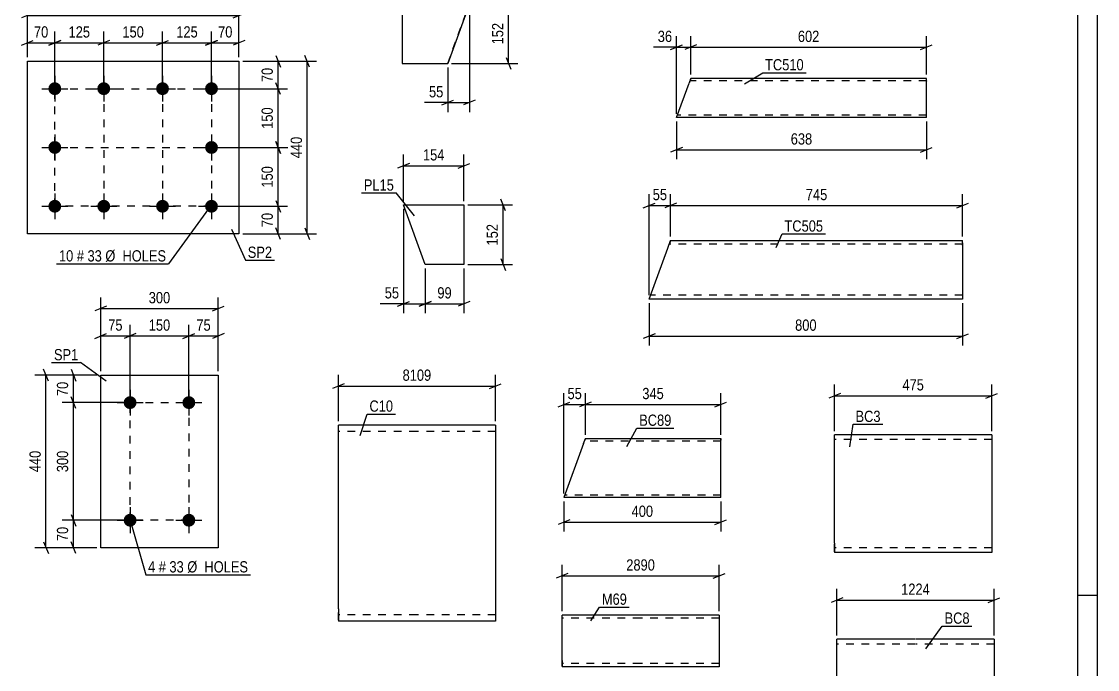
# Model space of a CAD drawing. Header units: millimetres. Extents: x 0 to 841, y 0 to 594.
# Drawn here: x 566.3 to 841, y 279.1 to 444.4 of the extents above; entities that cross this region are included whole.
import ezdxf

# ---------------------------------------------------------------- set-up
doc = ezdxf.new("R2010")
doc.units = ezdxf.units.MM
doc.linetypes.add('DXK_LINE_DOT2', pattern=[3.9198, 1.9599, -1.9599])
doc.styles.add('Arial Narrow', font='ARIALN.TTF', dxfattribs={"height": 0.2})

# ---------------------------------------------------------------- blocks, each defined once
blk = doc.blocks.new('Unknown-682105598-1132')
at = {"color": 5, "linetype": 'Continuous'}
for p, q in [((841, 0), (841, 594)), ((836, 5), (836, 589)), ((841, 298), (836, 298))]:
    blk.add_line(p, q, dxfattribs=at)
blk = doc.blocks.new('Part-682105598-23222 - 23221')
at = {"color": 2, "linetype": 'Continuous'}
for p, q in [((709.84, 336.79), (710.28, 337.99)), ((710.28, 337.99), (744.82, 337.99)), ((744.82, 322.99), (744.82, 337.99)), ((709.84, 336.79), (704.82, 322.99)), ((744.82, 322.99), (704.82, 322.99))]:
    blk.add_line(p, q, dxfattribs=at)
at = {"color": 7, "linetype": 'DXK_LINE_DOT2'}
for p, q in [((710.25, 337.9), (710.15, 337.64)), ((710.28, 337.99), (710.25, 337.9)), ((744.82, 337.99), (744.82, 337.64)), ((744.82, 337.39), (710.06, 337.39)), ((744.82, 323.59), (705.04, 323.59))]:
    blk.add_line(p, q, dxfattribs=at)
blk = doc.blocks.new('Part-682105598-23230 - 23229')
at = {"color": 2, "linetype": 'Continuous'}
for p, q in [((731.3, 386.57), (732.02, 388.57)), ((732.02, 388.57), (806.56, 388.57)), ((806.56, 387.98), (806.56, 388.57)), ((806.56, 387.98), (806.56, 387.33)), ((806.56, 387.33), (806.56, 375.57)), ((726.56, 373.57), (731.3, 386.57)), ((806.56, 373.57), (726.56, 373.57)), ((806.56, 375.57), (806.56, 373.57))]:
    blk.add_line(p, q, dxfattribs=at)
at = {"color": 7, "linetype": 'DXK_LINE_DOT2'}
for p, q in [((806.56, 387.57), (731.66, 387.57)), ((732.02, 388.57), (731.81, 387.98)), ((806.56, 387.33), (806.56, 387.49)), ((806.56, 374.57), (726.93, 374.57))]:
    blk.add_line(p, q, dxfattribs=at)
blk = doc.blocks.new('Part-682105598-23238 - 23237')
at = {"color": 2, "linetype": 'Continuous'}
for p, q in [((733.54, 419.89), (736.74, 428.69)), ((737.18, 429.89), (736.74, 428.69)), ((797.34, 429.89), (737.18, 429.89)), ((797.34, 421.09), (797.34, 429.89)), ((797.34, 419.89), (797.34, 421.09)), ((797.34, 419.89), (733.54, 419.89))]:
    blk.add_line(p, q, dxfattribs=at)
at = {"color": 7, "linetype": 'DXK_LINE_DOT2'}
for p, q in [((736.82, 428.92), (736.9, 429.12)), ((736.9, 429.12), (736.91, 429.15)), ((736.91, 429.15), (736.94, 429.25)), ((736.94, 429.25), (736.96, 429.29)), ((797.34, 429.29), (736.96, 429.29)), ((737.14, 429.8), (737.05, 429.54)), ((737.18, 429.89), (737.14, 429.8)), ((797.34, 429.29), (797.34, 429.25)), ((797.34, 429.25), (797.34, 429.29)), ((797.34, 429.15), (797.34, 429.25)), ((797.34, 429.25), (797.34, 429.15)), ((797.34, 420.49), (733.76, 420.49))]:
    blk.add_line(p, q, dxfattribs=at)
blk = doc.blocks.new('Part-682105598-20164 - 20163')
at = {"color": 2, "linetype": 'Continuous'}
for p, q in [((794.5, 286.8), (774.5, 286.8)), ((774.5, 259.2), (774.5, 286.8)), ((814.6, 286.8), (794.6, 286.8)), ((814.6, 286.8), (814.6, 286.62)), ((814.6, 286.62), (814.6, 256.8)), ((774.5, 256.8), (774.5, 259.2)), ((794.5, 256.8), (774.5, 256.8)), ((814.6, 256.8), (794.6, 256.8))]:
    blk.add_line(p, q, dxfattribs=at)
at = {"color": 7, "linetype": 'DXK_LINE_DOT2'}
for p, q in [((794.5, 285.6), (774.5, 285.6)), ((814.6, 285.6), (794.6, 285.6)), ((774.5, 256.99), (774.5, 259.2)), ((774.5, 258), (774.5, 258.1)), ((794.5, 258), (774.5, 258)), ((814.6, 258), (794.6, 258)), ((814.6, 258), (814.6, 258.1))]:
    blk.add_line(p, q, dxfattribs=at)
blk = doc.blocks.new('Part-682105598-20171 - 20170')
at = {"color": 2, "linetype": 'Continuous'}
for p, q in [((724.32, 292.99), (704.32, 292.99)), ((704.32, 281.39), (704.32, 292.99)), ((744.42, 292.99), (724.42, 292.99)), ((744.42, 292.99), (744.42, 279.79)), ((704.32, 281.39), (704.32, 279.79)), ((724.32, 279.79), (704.32, 279.79)), ((744.42, 279.79), (724.42, 279.79))]:
    blk.add_line(p, q, dxfattribs=at)
at = {"color": 7, "linetype": 'DXK_LINE_DOT2'}
for p, q in [((724.32, 292.19), (704.32, 292.19)), ((744.42, 292.19), (724.42, 292.19)), ((704.32, 279.91), (704.32, 281.39)), ((704.32, 280.59), (704.32, 280.65)), ((724.32, 280.59), (704.32, 280.59)), ((744.42, 280.59), (724.42, 280.59)), ((744.42, 280.59), (744.42, 280.65))]:
    blk.add_line(p, q, dxfattribs=at)
blk = doc.blocks.new('Part-682105598-20226 - 20225')
at = {"color": 2, "linetype": 'Continuous'}
for p, q in [((793.91, 338.94), (773.91, 338.94)), ((773.91, 311.34), (773.91, 338.94)), ((814.01, 338.94), (794.01, 338.94)), ((814.01, 338.94), (814.01, 308.94)), ((773.91, 311.34), (773.91, 308.94)), ((793.91, 308.94), (773.91, 308.94)), ((814.01, 308.94), (794.01, 308.94))]:
    blk.add_line(p, q, dxfattribs=at)
at = {"color": 7, "linetype": 'DXK_LINE_DOT2'}
for p, q in [((793.91, 337.74), (773.91, 337.74)), ((814.01, 337.74), (794.01, 337.74)), ((773.91, 309.13), (773.91, 311.34)), ((773.91, 310.14), (773.91, 310.24)), ((793.91, 310.14), (773.91, 310.14)), ((814.01, 310.14), (794.01, 310.14)), ((814.01, 310.14), (814.01, 310.24))]:
    blk.add_line(p, q, dxfattribs=at)
blk = doc.blocks.new('Part-682105598-20234 - 20233')
at = {"color": 2, "linetype": 'Continuous'}
for p, q in [((586.56, 310.18), (586.56, 354.18)), ((586.56, 354.18), (616.56, 354.18)), ((616.56, 354.18), (616.56, 310.18)), ((616.56, 310.18), (586.56, 310.18))]:
    blk.add_line(p, q, dxfattribs=at)
blk = doc.blocks.new('Bolt-682105598-20235 - 20233')
at = {"linetype": 'Continuous'}
for points in [[(594.06, 348.83, -1), (594.06, 345.53, -1)], [(609.06, 348.83, -1), (609.06, 345.53, -1)], [(594.06, 318.83, -1), (594.06, 315.53, -1)], [(609.06, 318.83, -1), (609.06, 315.53, -1)]]:
    blk.add_hatch(color=1, dxfattribs=at).paths.add_polyline_path(points)
at = {"color": 1, "linetype": 'Continuous'}
for p, q in [((594.06, 350.48), (594.06, 343.88)), ((609.06, 350.48), (609.06, 343.88)), ((590.76, 347.18), (597.36, 347.18)), ((605.76, 347.18), (612.36, 347.18)), ((594.06, 320.48), (594.06, 313.88)), ((609.06, 320.48), (609.06, 313.88)), ((590.76, 317.18), (597.36, 317.18)), ((605.76, 317.18), (612.36, 317.18))]:
    blk.add_line(p, q, dxfattribs=at)
blk = doc.blocks.new('Part-682105598-20242 - 20241')
at = {"color": 2, "linetype": 'Continuous'}
for p, q in [((567.84, 390.27), (567.84, 434.27)), ((567.84, 434.27), (621.84, 434.27)), ((621.84, 434.27), (621.84, 390.27)), ((621.84, 390.27), (567.84, 390.27))]:
    blk.add_line(p, q, dxfattribs=at)
blk = doc.blocks.new('Bolt-682105598-20243 - 20241')
at = {"linetype": 'Continuous'}
for points in [[(574.84, 428.92, -1), (574.84, 425.62, -1)], [(587.34, 428.92, -1), (587.34, 425.62, -1)], [(602.34, 428.92, -1), (602.34, 425.62, -1)], [(614.84, 428.92, -1), (614.84, 425.62, -1)], [(574.84, 413.92, -1), (574.84, 410.62, -1)], [(614.84, 413.92, -1), (614.84, 410.62, -1)], [(574.84, 398.92, -1), (574.84, 395.62, -1)], [(587.34, 398.92, -1), (587.34, 395.62, -1)], [(602.34, 398.92, -1), (602.34, 395.62, -1)], [(614.84, 398.92, -1), (614.84, 395.62, -1)]]:
    blk.add_hatch(color=1, dxfattribs=at).paths.add_polyline_path(points)
at = {"color": 1, "linetype": 'Continuous'}
for p, q in [((574.84, 430.57), (574.84, 423.97)), ((587.34, 430.57), (587.34, 423.97)), ((602.34, 430.57), (602.34, 423.97)), ((614.84, 430.57), (614.84, 423.97)), ((571.54, 427.27), (578.14, 427.27)), ((584.04, 427.27), (590.64, 427.27)), ((599.04, 427.27), (605.64, 427.27)), ((611.54, 427.27), (618.14, 427.27)), ((574.84, 415.57), (574.84, 408.97)), ((614.84, 415.57), (614.84, 408.97)), ((571.54, 412.27), (578.14, 412.27)), ((611.54, 412.27), (618.14, 412.27)), ((574.84, 400.57), (574.84, 393.97)), ((587.34, 400.57), (587.34, 393.97)), ((602.34, 400.57), (602.34, 393.97)), ((614.84, 400.57), (614.84, 393.97)), ((571.54, 397.27), (578.14, 397.27)), ((584.04, 397.27), (590.64, 397.27)), ((599.04, 397.27), (605.64, 397.27)), ((611.54, 397.27), (618.14, 397.27))]:
    blk.add_line(p, q, dxfattribs=at)
blk = doc.blocks.new('Part-682105598-20340 - 20339')
at = {"color": 2, "linetype": 'Continuous'}
for p, q in [((669.37, 382.41), (663.84, 397.61)), ((663.84, 397.61), (679.28, 397.61)), ((679.28, 397.61), (679.28, 382.41)), ((679.28, 382.41), (669.37, 382.41))]:
    blk.add_line(p, q, dxfattribs=at)
blk = doc.blocks.new('Part-682105598-20347 - 20346')
at = {"color": 2, "linetype": 'Continuous'}
for p, q in [((663.5, 448.91), (663.5, 433.71)), ((663.5, 448.91), (680.67, 448.91)), ((680.67, 448.91), (675.14, 433.71)), ((663.5, 433.71), (675.14, 433.71))]:
    blk.add_line(p, q, dxfattribs=at)
at = {"color": 7, "linetype": 'DXK_LINE_DOT2'}
blk.add_line((675.14, 433.71), (680.67, 448.91), dxfattribs=at)
blk = doc.blocks.new('Part-682105598-20375 - 20374')
at = {"color": 2, "linetype": 'Continuous'}
for p, q in [((667.22, 341.41), (647.22, 341.41)), ((647.22, 294.61), (647.22, 341.41)), ((687.32, 341.41), (667.32, 341.41)), ((687.32, 341.41), (687.32, 291.41)), ((647.22, 294.61), (647.22, 291.41)), ((667.22, 291.41), (647.22, 291.41)), ((687.32, 291.41), (667.32, 291.41))]:
    blk.add_line(p, q, dxfattribs=at)
at = {"color": 7, "linetype": 'DXK_LINE_DOT2'}
for p, q in [((667.22, 339.81), (647.22, 339.81)), ((687.32, 339.81), (667.32, 339.81)), ((647.22, 291.66), (647.22, 294.61)), ((667.22, 293.01), (647.22, 293.01)), ((687.32, 293.01), (667.32, 293.01))]:
    blk.add_line(p, q, dxfattribs=at)
blk = doc.blocks.new('Rectangle-682105598-23098 - 20233')
at = {"color": 1, "linetype": 'DXK_LINE_DOT2'}
blk.add_lwpolyline([(594.06, 347.18), (609.06, 347.18), (609.06, 317.18), (594.06, 317.18), (594.06, 347.18)], close=True, dxfattribs=at)
blk = doc.blocks.new('Rectangle-682105598-23108 - 20241')
at = {"color": 1, "linetype": 'DXK_LINE_DOT2'}
blk.add_lwpolyline([(574.84, 427.27), (614.84, 427.27), (614.84, 397.27), (574.84, 397.27), (574.84, 427.27)], close=True, dxfattribs=at)
blk = doc.blocks.new('Line-682105598-23166 - 20241')
at = {"color": 1, "linetype": 'DXK_LINE_DOT2'}
blk.add_line((587.34, 427.27), (587.34, 397.27), dxfattribs=at)
blk = doc.blocks.new('Line-682105598-23173 - 20241')
at = {"color": 1, "linetype": 'DXK_LINE_DOT2'}
blk.add_line((602.34, 427.27), (602.34, 397.27), dxfattribs=at)
blk = doc.blocks.new('Line-682105598-23180 - 20241')
at = {"color": 1, "linetype": 'DXK_LINE_DOT2'}
blk.add_line((574.84, 412.27), (614.84, 412.27), dxfattribs=at)
blk = doc.blocks.new('StraightDimension-682105598-23672 - 23221')
at = {"color": 7, "linetype": 'Continuous'}
for p, q in [((710.28, 338.99), (710.28, 349.57)), ((744.82, 338.99), (744.82, 349.57)), ((711.78, 347.32), (708.78, 346.12)), ((710.28, 346.72), (744.82, 346.72)), ((743.32, 346.12), (746.32, 347.32))]:
    blk.add_line(p, q, dxfattribs=at)
at = {"color": 0}
blk.add_wipeout([(730.89, 347.47), (730.89, 351.67), (724.21, 351.67), (724.21, 347.47)], dxfattribs=at)
at = {"color": 3, "style": 'Arial Narrow'}
blk.add_text('345', height=2.863, dxfattribs=at).set_placement((724.81, 348.07))
blk = doc.blocks.new('StraightDimension-682105598-23697 - 23221')
at = {"color": 7, "linetype": 'Continuous'}
for p, q in [((704.82, 321.99), (704.82, 314.29)), ((744.82, 321.99), (744.82, 314.29)), ((706.32, 317.29), (703.32, 316.09)), ((704.82, 316.69), (744.82, 316.69)), ((743.32, 316.09), (746.32, 317.29))]:
    blk.add_line(p, q, dxfattribs=at)
at = {"color": 0}
blk.add_wipeout([(728.16, 317.44), (728.16, 321.64), (721.48, 321.64), (721.48, 317.44)], dxfattribs=at)
at = {"color": 3, "style": 'Arial Narrow'}
blk.add_text('400', height=2.863, dxfattribs=at).set_placement((722.08, 318.04))
blk = doc.blocks.new('StraightDimension-682105598-23673 - 23221')
at = {"color": 7, "linetype": 'Continuous'}
for p, q in [((704.82, 323.99), (704.82, 349.57)), ((710.28, 338.99), (710.28, 349.57)), ((703.32, 346.12), (706.32, 347.32)), ((704.82, 346.72), (710.28, 346.72)), ((711.78, 347.32), (708.78, 346.12))]:
    blk.add_line(p, q, dxfattribs=at)
at = {"color": 0}
blk.add_wipeout([(709.98, 347.47), (709.98, 351.67), (705.12, 351.67), (705.12, 347.47)], dxfattribs=at)
at = {"color": 3, "style": 'Arial Narrow'}
blk.add_text('55', height=2.863, dxfattribs=at).set_placement((705.72, 348.07))
blk = doc.blocks.new('StraightDimension-682105598-37100 - 23229')
at = {"color": 7, "linetype": 'Continuous'}
for p, q in [((726.56, 374.57), (726.56, 400.33)), ((732.02, 389.57), (732.02, 400.33)), ((725.06, 396.88), (728.06, 398.08)), ((726.56, 397.48), (732.02, 397.48)), ((733.52, 398.08), (730.52, 396.88))]:
    blk.add_line(p, q, dxfattribs=at)
at = {"color": 0}
blk.add_wipeout([(731.72, 398.23), (731.72, 402.43), (726.87, 402.43), (726.87, 398.23)], dxfattribs=at)
at = {"color": 3, "style": 'Arial Narrow'}
blk.add_text('55', height=2.863, dxfattribs=at).set_placement((727.47, 398.83))
blk = doc.blocks.new('StraightDimension-682105598-37099 - 23229')
at = {"color": 7, "linetype": 'Continuous'}
for p, q in [((732.02, 389.57), (732.02, 400.33)), ((806.56, 389.57), (806.56, 400.33)), ((733.52, 398.08), (730.52, 396.88)), ((732.02, 397.48), (806.56, 397.48)), ((805.06, 396.88), (808.06, 398.08))]:
    blk.add_line(p, q, dxfattribs=at)
at = {"color": 0}
blk.add_wipeout([(772.64, 398.23), (772.64, 402.43), (765.95, 402.43), (765.95, 398.23)], dxfattribs=at)
at = {"color": 3, "style": 'Arial Narrow'}
blk.add_text('745', height=2.863, dxfattribs=at).set_placement((766.55, 398.83))
blk = doc.blocks.new('StraightDimension-682105598-37160 - 23229')
at = {"color": 7, "linetype": 'Continuous'}
for p, q in [((726.56, 372.57), (726.56, 361.77)), ((806.56, 372.57), (806.56, 361.77)), ((728.06, 364.77), (725.06, 363.57)), ((726.56, 364.17), (806.56, 364.17)), ((805.06, 363.57), (808.06, 364.77))]:
    blk.add_line(p, q, dxfattribs=at)
at = {"color": 0}
blk.add_wipeout([(769.91, 364.92), (769.91, 369.12), (763.22, 369.12), (763.22, 364.92)], dxfattribs=at)
at = {"color": 3, "style": 'Arial Narrow'}
blk.add_text('800', height=2.863, dxfattribs=at).set_placement((763.82, 365.52))
blk = doc.blocks.new('StraightDimension-682105598-29460 - 23237')
at = {"color": 7, "linetype": 'Continuous'}
for p, q in [((733.54, 418.89), (733.54, 409.27)), ((797.34, 418.89), (797.34, 409.27)), ((735.04, 412.27), (732.04, 411.07)), ((795.84, 411.07), (798.84, 412.27)), ((733.54, 411.67), (797.34, 411.67))]:
    blk.add_line(p, q, dxfattribs=at)
at = {"color": 0}
blk.add_wipeout([(768.78, 412.42), (768.78, 416.62), (762.1, 416.62), (762.1, 412.42)], dxfattribs=at)
at = {"color": 3, "style": 'Arial Narrow'}
blk.add_text('638', height=2.863, dxfattribs=at).set_placement((762.7, 413.02))
blk = doc.blocks.new('StraightDimension-682105598-29395 - 23237')
at = {"color": 7, "linetype": 'Continuous'}
for p, q in [((733.54, 420.89), (733.54, 440.69)), ((737.18, 430.89), (737.18, 440.69)), ((732.04, 437.24), (735.04, 438.44)), ((733.54, 437.84), (737.18, 437.84)), ((738.68, 438.44), (735.68, 437.24))]:
    blk.add_line(p, q, dxfattribs=at)
at = {"color": 0}
blk.add_wipeout([(733.01, 438.59), (733.01, 442.79), (728.16, 442.79), (728.16, 438.59)], dxfattribs=at)
at = {"color": 7, "linetype": 'Continuous'}
blk.add_line((733.54, 437.84), (727.63, 437.84), dxfattribs=at)
blk.add_line((733.54, 437.84), (727.63, 437.84), dxfattribs=at)
at = {"color": 3, "style": 'Arial Narrow'}
blk.add_text('36', height=2.863, dxfattribs=at).set_placement((728.76, 439.19))
blk = doc.blocks.new('StraightDimension-682105598-29394 - 23237')
at = {"color": 7, "linetype": 'Continuous'}
for p, q in [((737.18, 430.89), (737.18, 440.69)), ((797.34, 430.89), (797.34, 440.69)), ((738.68, 438.44), (735.68, 437.24)), ((737.18, 437.84), (797.34, 437.84)), ((795.84, 437.24), (798.84, 438.44))]:
    blk.add_line(p, q, dxfattribs=at)
at = {"color": 0}
blk.add_wipeout([(770.6, 438.59), (770.6, 442.79), (763.92, 442.79), (763.92, 438.59)], dxfattribs=at)
at = {"color": 3, "style": 'Arial Narrow'}
blk.add_text('602', height=2.863, dxfattribs=at).set_placement((764.52, 439.19))
blk = doc.blocks.new('StraightDimension-682105598-20616 - 20163')
at = {"color": 7, "linetype": 'Continuous'}
for p, q in [((774.5, 287.8), (774.5, 299.65)), ((814.6, 287.8), (814.6, 299.65)), ((776, 297.4), (773, 296.2)), ((774.5, 296.8), (814.6, 296.8)), ((813.1, 296.2), (816.1, 297.4))]:
    blk.add_line(p, q, dxfattribs=at)
at = {"color": 0}
blk.add_wipeout([(798.81, 297.55), (798.81, 301.75), (790.29, 301.75), (790.29, 297.55)], dxfattribs=at)
at = {"color": 3, "style": 'Arial Narrow'}
blk.add_text('1224', height=2.863, dxfattribs=at).set_placement((790.89, 298.15))
blk = doc.blocks.new('StraightDimension-682105598-20620 - 20170')
at = {"color": 7, "linetype": 'Continuous'}
for p, q in [((704.32, 293.99), (704.32, 305.84)), ((744.42, 293.99), (744.42, 305.84)), ((705.82, 303.59), (702.82, 302.39)), ((704.32, 302.99), (744.42, 302.99)), ((742.92, 302.39), (745.92, 303.59))]:
    blk.add_line(p, q, dxfattribs=at)
at = {"color": 0}
blk.add_wipeout([(728.63, 303.74), (728.63, 307.94), (720.12, 307.94), (720.12, 303.74)], dxfattribs=at)
at = {"color": 3, "style": 'Arial Narrow'}
blk.add_text('2890', height=2.863, dxfattribs=at).set_placement((720.72, 304.34))
blk = doc.blocks.new('StraightDimension-682105598-20762 - 20225')
at = {"color": 7, "linetype": 'Continuous'}
for p, q in [((773.91, 339.94), (773.91, 351.79)), ((814.01, 339.94), (814.01, 351.79)), ((775.41, 349.54), (772.41, 348.34)), ((773.91, 348.94), (814.01, 348.94)), ((812.51, 348.34), (815.51, 349.54))]:
    blk.add_line(p, q, dxfattribs=at)
at = {"color": 0}
blk.add_wipeout([(797.3, 349.69), (797.3, 353.89), (790.61, 353.89), (790.61, 349.69)], dxfattribs=at)
at = {"color": 3, "style": 'Arial Narrow'}
blk.add_text('475', height=2.863, dxfattribs=at).set_placement((791.21, 350.29))
blk = doc.blocks.new('StraightDimension-682105598-20766 - 20233')
at = {"color": 7, "linetype": 'Continuous'}
for p, q in [((578.99, 355.68), (580.19, 352.68)), ((585.56, 354.18), (576.74, 354.18)), ((579.59, 347.18), (579.59, 354.18)), ((593.06, 347.18), (576.74, 347.18)), ((580.19, 345.68), (578.99, 348.68))]:
    blk.add_line(p, q, dxfattribs=at)
at = {"color": 0}
blk.add_wipeout([(578.84, 353.11), (574.64, 353.11), (574.64, 348.25), (578.84, 348.25)], dxfattribs=at)
at = {"color": 3, "style": 'Arial Narrow'}
blk.add_text('70', height=2.863, rotation=90.0002, dxfattribs=at).set_placement((578.24, 348.85))
blk = doc.blocks.new('StraightDimension-682105598-20767 - 20233')
at = {"color": 7, "linetype": 'Continuous'}
for p, q in [((593.06, 347.18), (576.74, 347.18)), ((580.19, 345.68), (578.99, 348.68)), ((579.59, 317.18), (579.59, 347.18)), ((578.99, 318.68), (580.19, 315.68)), ((593.06, 317.18), (576.74, 317.18))]:
    blk.add_line(p, q, dxfattribs=at)
at = {"color": 0}
blk.add_wipeout([(578.84, 335.52), (574.64, 335.52), (574.64, 328.83), (578.84, 328.83)], dxfattribs=at)
at = {"color": 3, "style": 'Arial Narrow'}
blk.add_text('300', height=2.863, rotation=90.0002, dxfattribs=at).set_placement((578.24, 329.43))
blk = doc.blocks.new('StraightDimension-682105598-20768 - 20233')
at = {"color": 7, "linetype": 'Continuous'}
for p, q in [((578.99, 318.68), (580.19, 315.68)), ((593.06, 317.18), (576.74, 317.18)), ((579.59, 310.18), (579.59, 317.18)), ((580.19, 308.68), (578.99, 311.68)), ((585.56, 310.18), (576.74, 310.18))]:
    blk.add_line(p, q, dxfattribs=at)
at = {"color": 0}
blk.add_wipeout([(578.84, 316.11), (574.64, 316.11), (574.64, 311.25), (578.84, 311.25)], dxfattribs=at)
at = {"color": 3, "style": 'Arial Narrow'}
blk.add_text('70', height=2.863, rotation=90.0002, dxfattribs=at).set_placement((578.24, 311.85))
blk = doc.blocks.new('StraightDimension-682105598-20778 - 20233')
at = {"color": 7, "linetype": 'Continuous'}
for p, q in [((573.19, 352.68), (571.99, 355.68)), ((585.56, 354.18), (569.74, 354.18)), ((572.59, 310.18), (572.59, 354.18)), ((571.99, 311.68), (573.19, 308.68)), ((585.56, 310.18), (569.74, 310.18))]:
    blk.add_line(p, q, dxfattribs=at)
at = {"color": 0}
blk.add_wipeout([(571.84, 335.52), (567.64, 335.52), (567.64, 328.83), (571.84, 328.83)], dxfattribs=at)
at = {"color": 3, "style": 'Arial Narrow'}
blk.add_text('440', height=2.863, rotation=90.0002, dxfattribs=at).set_placement((571.24, 329.43))
blk = doc.blocks.new('StraightDimension-682105598-20782 - 20233')
at = {"color": 7, "linetype": 'Continuous'}
for p, q in [((609.06, 348.18), (609.06, 367.03)), ((616.56, 355.18), (616.56, 367.03)), ((607.56, 363.58), (610.56, 364.78)), ((609.06, 364.18), (616.56, 364.18)), ((618.06, 364.78), (615.06, 363.58))]:
    blk.add_line(p, q, dxfattribs=at)
at = {"color": 0}
blk.add_wipeout([(615.24, 364.93), (615.24, 369.13), (610.38, 369.13), (610.38, 364.93)], dxfattribs=at)
at = {"color": 3, "style": 'Arial Narrow'}
blk.add_text('75', height=2.863, dxfattribs=at).set_placement((610.98, 365.53))
blk = doc.blocks.new('StraightDimension-682105598-20783 - 20233')
at = {"color": 7, "linetype": 'Continuous'}
for p, q in [((594.06, 348.18), (594.06, 367.03)), ((609.06, 348.18), (609.06, 367.03)), ((595.56, 364.78), (592.56, 363.58)), ((594.06, 364.18), (609.06, 364.18)), ((607.56, 363.58), (610.56, 364.78))]:
    blk.add_line(p, q, dxfattribs=at)
at = {"color": 0}
blk.add_wipeout([(604.9, 364.93), (604.9, 369.13), (598.22, 369.13), (598.22, 364.93)], dxfattribs=at)
at = {"color": 3, "style": 'Arial Narrow'}
blk.add_text('150', height=2.863, dxfattribs=at).set_placement((598.82, 365.53))
blk = doc.blocks.new('StraightDimension-682105598-20784 - 20233')
at = {"color": 7, "linetype": 'Continuous'}
for p, q in [((586.56, 355.18), (586.56, 367.03)), ((594.06, 348.18), (594.06, 367.03)), ((585.06, 363.58), (588.06, 364.78)), ((586.56, 364.18), (594.06, 364.18)), ((595.56, 364.78), (592.56, 363.58))]:
    blk.add_line(p, q, dxfattribs=at)
at = {"color": 0}
blk.add_wipeout([(592.74, 364.93), (592.74, 369.13), (587.88, 369.13), (587.88, 364.93)], dxfattribs=at)
at = {"color": 3, "style": 'Arial Narrow'}
blk.add_text('75', height=2.863, dxfattribs=at).set_placement((588.48, 365.53))
blk = doc.blocks.new('StraightDimension-682105598-20794 - 20233')
at = {"color": 7, "linetype": 'Continuous'}
for p, q in [((586.56, 355.18), (586.56, 374.03)), ((616.56, 355.18), (616.56, 374.03)), ((588.06, 371.78), (585.06, 370.58)), ((586.56, 371.18), (616.56, 371.18)), ((615.06, 370.58), (618.06, 371.78))]:
    blk.add_line(p, q, dxfattribs=at)
at = {"color": 0}
blk.add_wipeout([(604.9, 371.93), (604.9, 376.13), (598.22, 376.13), (598.22, 371.93)], dxfattribs=at)
at = {"color": 3, "style": 'Arial Narrow'}
blk.add_text('300', height=2.863, dxfattribs=at).set_placement((598.82, 372.53))
blk = doc.blocks.new('StraightDimension-682105598-39692 - 20241')
at = {"color": 7, "linetype": 'Continuous'}
for p, q in [((600.84, 438.37), (603.84, 439.57)), ((602.34, 428.27), (602.34, 441.82)), ((616.34, 439.57), (613.34, 438.37)), ((614.84, 428.27), (614.84, 441.82)), ((602.34, 438.97), (614.84, 438.97))]:
    blk.add_line(p, q, dxfattribs=at)
at = {"color": 0}
blk.add_wipeout([(611.94, 439.72), (611.94, 443.92), (605.25, 443.92), (605.25, 439.72)], dxfattribs=at)
at = {"color": 3, "style": 'Arial Narrow'}
blk.add_text('125', height=2.863, dxfattribs=at).set_placement((605.85, 440.32))
blk = doc.blocks.new('StraightDimension-682105598-20798 - 20241')
at = {"color": 7, "linetype": 'Continuous'}
for p, q in [((622.84, 434.27), (634.24, 434.27)), ((631.24, 435.77), (632.44, 432.77)), ((631.84, 427.27), (631.84, 434.27)), ((632.44, 425.77), (631.24, 428.77)), ((615.84, 427.27), (634.24, 427.27))]:
    blk.add_line(p, q, dxfattribs=at)
at = {"color": 0}
blk.add_wipeout([(631.09, 433.2), (626.89, 433.2), (626.89, 428.34), (631.09, 428.34)], dxfattribs=at)
at = {"color": 3, "style": 'Arial Narrow'}
blk.add_text('70', height=2.863, rotation=90.0002, dxfattribs=at).set_placement((630.49, 428.94))
blk = doc.blocks.new('StraightDimension-682105598-20801 - 20241')
at = {"color": 7, "linetype": 'Continuous'}
for p, q in [((631.24, 398.77), (632.44, 395.77)), ((615.84, 397.27), (634.24, 397.27)), ((631.84, 390.27), (631.84, 397.27)), ((622.84, 390.27), (634.24, 390.27)), ((632.44, 388.77), (631.24, 391.77))]:
    blk.add_line(p, q, dxfattribs=at)
at = {"color": 0}
blk.add_wipeout([(631.09, 396.2), (626.89, 396.2), (626.89, 391.34), (631.09, 391.34)], dxfattribs=at)
at = {"color": 3, "style": 'Arial Narrow'}
blk.add_text('70', height=2.863, rotation=90.0002, dxfattribs=at).set_placement((630.49, 391.94))
blk = doc.blocks.new('StraightDimension-682105598-20814 - 20241')
at = {"color": 7, "linetype": 'Continuous'}
for p, q in [((622.84, 434.27), (641.66, 434.27)), ((639.86, 432.77), (638.66, 435.77)), ((639.26, 390.27), (639.26, 434.27)), ((622.84, 390.27), (641.66, 390.27)), ((638.66, 391.77), (639.86, 388.77))]:
    blk.add_line(p, q, dxfattribs=at)
at = {"color": 0}
blk.add_wipeout([(638.51, 415.61), (634.31, 415.61), (634.31, 408.93), (638.51, 408.93)], dxfattribs=at)
at = {"color": 3, "style": 'Arial Narrow'}
blk.add_text('440', height=2.863, rotation=90.0002, dxfattribs=at).set_placement((637.91, 409.53))
blk = doc.blocks.new('StraightDimension-682105598-20818 - 20241')
at = {"color": 7, "linetype": 'Continuous'}
for p, q in [((613.34, 438.37), (616.34, 439.57)), ((614.84, 428.27), (614.84, 441.82)), ((623.34, 439.57), (620.34, 438.37)), ((621.84, 435.27), (621.84, 441.82)), ((614.84, 438.97), (621.84, 438.97))]:
    blk.add_line(p, q, dxfattribs=at)
at = {"color": 0}
blk.add_wipeout([(620.77, 439.72), (620.77, 443.92), (615.92, 443.92), (615.92, 439.72)], dxfattribs=at)
at = {"color": 3, "style": 'Arial Narrow'}
blk.add_text('70', height=2.863, dxfattribs=at).set_placement((616.52, 440.32))
blk = doc.blocks.new('StraightDimension-682105598-20822 - 20241')
at = {"color": 7, "linetype": 'Continuous'}
for p, q in [((566.34, 438.37), (569.34, 439.57)), ((567.84, 435.27), (567.84, 441.82)), ((576.34, 439.57), (573.34, 438.37)), ((574.84, 428.27), (574.84, 441.82)), ((567.84, 438.97), (574.84, 438.97))]:
    blk.add_line(p, q, dxfattribs=at)
at = {"color": 0}
blk.add_wipeout([(573.77, 439.72), (573.77, 443.92), (568.92, 443.92), (568.92, 439.72)], dxfattribs=at)
at = {"color": 3, "style": 'Arial Narrow'}
blk.add_text('70', height=2.863, dxfattribs=at).set_placement((569.52, 440.32))
blk = doc.blocks.new('StraightDimension-682105598-39684 - 20241')
at = {"color": 7, "linetype": 'Continuous'}
for p, q in [((615.84, 412.27), (634.24, 412.27)), ((632.44, 410.77), (631.24, 413.77)), ((631.84, 397.27), (631.84, 412.27)), ((631.24, 398.77), (632.44, 395.77)), ((615.84, 397.27), (634.24, 397.27))]:
    blk.add_line(p, q, dxfattribs=at)
at = {"color": 0}
blk.add_wipeout([(631.09, 408.11), (626.89, 408.11), (626.89, 401.43), (631.09, 401.43)], dxfattribs=at)
at = {"color": 3, "style": 'Arial Narrow'}
blk.add_text('150', height=2.863, rotation=90.0002, dxfattribs=at).set_placement((630.49, 402.03))
blk = doc.blocks.new('StraightDimension-682105598-20838 - 20241')
at = {"color": 7, "linetype": 'Continuous'}
for p, q in [((567.84, 435.27), (567.84, 448.82)), ((621.84, 435.27), (621.84, 448.82)), ((569.34, 446.57), (566.34, 445.37)), ((567.84, 445.97), (621.84, 445.97)), ((620.34, 445.37), (623.34, 446.57))]:
    blk.add_line(p, q, dxfattribs=at)
at = {"color": 0}
blk.add_wipeout([(598.19, 446.72), (598.19, 450.92), (591.5, 450.92), (591.5, 446.72)], dxfattribs=at)
at = {"color": 3, "style": 'Arial Narrow'}
blk.add_text('540', height=2.863, dxfattribs=at).set_placement((592.1, 447.32))
blk = doc.blocks.new('StraightDimension-682105598-39686 - 20241')
at = {"color": 7, "linetype": 'Continuous'}
for p, q in [((632.44, 425.77), (631.24, 428.77)), ((615.84, 427.27), (634.24, 427.27)), ((631.84, 412.27), (631.84, 427.27)), ((615.84, 412.27), (634.24, 412.27)), ((631.24, 413.77), (632.44, 410.77))]:
    blk.add_line(p, q, dxfattribs=at)
at = {"color": 0}
blk.add_wipeout([(631.09, 423.11), (626.89, 423.11), (626.89, 416.43), (631.09, 416.43)], dxfattribs=at)
at = {"color": 3, "style": 'Arial Narrow'}
blk.add_text('150', height=2.863, rotation=90.0002, dxfattribs=at).set_placement((630.49, 417.03))
blk = doc.blocks.new('StraightDimension-682105598-39688 - 20241')
at = {"color": 7, "linetype": 'Continuous'}
for p, q in [((573.34, 438.37), (576.34, 439.57)), ((574.84, 428.27), (574.84, 441.82)), ((588.84, 439.57), (585.84, 438.37)), ((587.34, 428.27), (587.34, 441.82)), ((574.84, 438.97), (587.34, 438.97))]:
    blk.add_line(p, q, dxfattribs=at)
at = {"color": 0}
blk.add_wipeout([(584.44, 439.72), (584.44, 443.92), (577.75, 443.92), (577.75, 439.72)], dxfattribs=at)
at = {"color": 3, "style": 'Arial Narrow'}
blk.add_text('125', height=2.863, dxfattribs=at).set_placement((578.35, 440.32))
blk = doc.blocks.new('StraightDimension-682105598-39690 - 20241')
at = {"color": 7, "linetype": 'Continuous'}
for p, q in [((588.84, 439.57), (585.84, 438.37)), ((587.34, 428.27), (587.34, 441.82)), ((600.84, 438.37), (603.84, 439.57)), ((602.34, 428.27), (602.34, 441.82)), ((587.34, 438.97), (602.34, 438.97))]:
    blk.add_line(p, q, dxfattribs=at)
at = {"color": 0}
blk.add_wipeout([(598.19, 439.72), (598.19, 443.92), (591.5, 443.92), (591.5, 439.72)], dxfattribs=at)
at = {"color": 3, "style": 'Arial Narrow'}
blk.add_text('150', height=2.863, dxfattribs=at).set_placement((592.1, 440.32))
blk = doc.blocks.new('StraightDimension-682105598-20997 - 20339')
at = {"color": 7, "linetype": 'Continuous'}
for p, q in [((663.84, 396.61), (663.84, 370.01)), ((669.37, 381.41), (669.37, 370.01)), ((662.34, 371.81), (665.34, 373.01)), ((663.84, 372.41), (669.37, 372.41)), ((670.87, 373.01), (667.87, 371.81))]:
    blk.add_line(p, q, dxfattribs=at)
at = {"color": 0}
blk.add_wipeout([(663.32, 373.16), (663.32, 377.36), (658.46, 377.36), (658.46, 373.16)], dxfattribs=at)
at = {"color": 7, "linetype": 'Continuous'}
blk.add_line((663.84, 372.41), (657.93, 372.41), dxfattribs=at)
blk.add_line((663.84, 372.41), (657.93, 372.41), dxfattribs=at)
at = {"color": 3, "style": 'Arial Narrow'}
blk.add_text('55', height=2.863, dxfattribs=at).set_placement((659.06, 373.76))
blk = doc.blocks.new('StraightDimension-682105598-20992 - 20339')
at = {"color": 7, "linetype": 'Continuous'}
for p, q in [((689.88, 396.11), (688.68, 399.11)), ((680.28, 397.61), (691.68, 397.61)), ((689.28, 382.41), (689.28, 397.61)), ((680.28, 382.41), (691.68, 382.41)), ((688.68, 383.91), (689.88, 380.91))]:
    blk.add_line(p, q, dxfattribs=at)
at = {"color": 0}
blk.add_wipeout([(688.53, 393.35), (684.33, 393.35), (684.33, 386.67), (688.53, 386.67)], dxfattribs=at)
at = {"color": 3, "style": 'Arial Narrow'}
blk.add_text('152', height=2.863, rotation=90.0002, dxfattribs=at).set_placement((687.93, 387.27))
blk = doc.blocks.new('StraightDimension-682105598-20996 - 20339')
at = {"color": 7, "linetype": 'Continuous'}
for p, q in [((669.37, 381.41), (669.37, 370.01)), ((679.28, 381.41), (679.28, 370.01)), ((667.87, 371.81), (670.87, 373.01)), ((669.37, 372.41), (679.28, 372.41)), ((680.78, 373.01), (677.78, 371.81))]:
    blk.add_line(p, q, dxfattribs=at)
at = {"color": 0}
blk.add_wipeout([(676.75, 373.16), (676.75, 377.36), (671.9, 377.36), (671.9, 373.16)], dxfattribs=at)
at = {"color": 3, "style": 'Arial Narrow'}
blk.add_text('99', height=2.863, dxfattribs=at).set_placement((672.5, 373.76))
blk = doc.blocks.new('StraightDimension-682105598-21002 - 20339')
at = {"color": 7, "linetype": 'Continuous'}
for p, q in [((663.84, 398.61), (663.84, 410.46)), ((679.28, 398.61), (679.28, 410.46)), ((665.34, 408.21), (662.34, 407.01)), ((663.84, 407.61), (679.28, 407.61)), ((677.78, 407.01), (680.78, 408.21))]:
    blk.add_line(p, q, dxfattribs=at)
at = {"color": 0}
blk.add_wipeout([(674.9, 408.36), (674.9, 412.56), (668.22, 412.56), (668.22, 408.36)], dxfattribs=at)
at = {"color": 3, "style": 'Arial Narrow'}
blk.add_text('154', height=2.863, dxfattribs=at).set_placement((668.82, 408.96))
blk = doc.blocks.new('StraightDimension-682105598-21007 - 20346')
at = {"color": 7, "linetype": 'Continuous'}
for p, q in [((681.67, 448.91), (693.07, 448.91)), ((691.27, 447.41), (690.07, 450.41)), ((690.67, 433.71), (690.67, 448.91)), ((690.07, 435.21), (691.27, 432.21)), ((676.14, 433.71), (693.07, 433.71))]:
    blk.add_line(p, q, dxfattribs=at)
at = {"color": 0}
blk.add_wipeout([(689.92, 444.65), (685.72, 444.65), (685.72, 437.97), (689.92, 437.97)], dxfattribs=at)
at = {"color": 3, "style": 'Arial Narrow'}
blk.add_text('152', height=2.863, rotation=90.0002, dxfattribs=at).set_placement((689.32, 438.57))
blk = doc.blocks.new('StraightDimension-682105598-21011 - 20346')
at = {"color": 7, "linetype": 'Continuous'}
for p, q in [((680.67, 447.91), (680.67, 421.31)), ((675.14, 432.71), (675.14, 421.31)), ((673.64, 423.11), (676.64, 424.31)), ((675.14, 423.71), (680.67, 423.71)), ((682.17, 424.31), (679.17, 423.11))]:
    blk.add_line(p, q, dxfattribs=at)
at = {"color": 0}
blk.add_wipeout([(674.61, 424.46), (674.61, 428.66), (669.76, 428.66), (669.76, 424.46)], dxfattribs=at)
at = {"color": 7, "linetype": 'Continuous'}
blk.add_line((675.14, 423.71), (669.23, 423.71), dxfattribs=at)
blk.add_line((675.14, 423.71), (669.23, 423.71), dxfattribs=at)
at = {"color": 3, "style": 'Arial Narrow'}
blk.add_text('55', height=2.863, dxfattribs=at).set_placement((670.36, 425.06))
blk = doc.blocks.new('StraightDimension-682105598-21056 - 20374')
at = {"color": 7, "linetype": 'Continuous'}
for p, q in [((648.72, 352.01), (645.72, 350.81)), ((647.22, 342.41), (647.22, 354.26)), ((685.82, 350.81), (688.82, 352.01)), ((687.32, 342.41), (687.32, 354.26)), ((647.22, 351.41), (687.32, 351.41))]:
    blk.add_line(p, q, dxfattribs=at)
at = {"color": 0}
blk.add_wipeout([(671.53, 352.16), (671.53, 356.36), (663.02, 356.36), (663.02, 352.16)], dxfattribs=at)
at = {"color": 3, "style": 'Arial Narrow'}
blk.add_text('8109', height=2.863, dxfattribs=at).set_placement((663.62, 352.76))
blk = doc.blocks.new('Mark-682105598-23251 - 23221')
at = {"color": 0}
blk.add_wipeout([(732.24, 341.27), (732.24, 344.27), (724.02, 344.27), (724.02, 341.27)], dxfattribs=at)
blk.add_wipeout([(732.24, 341.27), (732.24, 344.27), (724.02, 344.27), (724.02, 341.27)], dxfattribs=at)
at = {"color": 30, "linetype": 'Continuous'}
for p, q in [((720.89, 336), (723.42, 340.67)), ((723.42, 340.67), (732.84, 340.67))]:
    blk.add_line(p, q, dxfattribs=at)
at = {"color": 3, "style": 'Arial Narrow'}
blk.add_text('BC89', height=2.863, dxfattribs=at).set_placement((724.02, 341.27))
blk = doc.blocks.new('Mark-682105598-23248 - 23229')
at = {"color": 0}
blk.add_wipeout([(770.96, 390.81), (770.96, 393.81), (761.1, 393.81), (761.1, 390.81)], dxfattribs=at)
blk.add_wipeout([(770.96, 390.81), (770.96, 393.81), (761.1, 393.81), (761.1, 390.81)], dxfattribs=at)
at = {"color": 30, "linetype": 'Continuous'}
for p, q in [((758.98, 386.75), (760.5, 390.21)), ((760.5, 390.21), (771.56, 390.21))]:
    blk.add_line(p, q, dxfattribs=at)
at = {"color": 3, "style": 'Arial Narrow'}
blk.add_text('TC505', height=2.863, dxfattribs=at).set_placement((761.1, 390.81))
blk = doc.blocks.new('Mark-682105598-23245 - 23237')
at = {"color": 0}
blk.add_wipeout([(766.01, 431.95), (766.01, 434.95), (756.15, 434.95), (756.15, 431.95)], dxfattribs=at)
blk.add_wipeout([(766.01, 431.95), (766.01, 434.95), (756.15, 434.95), (756.15, 431.95)], dxfattribs=at)
at = {"color": 30, "linetype": 'Continuous'}
for p, q in [((750.92, 428.47), (755.55, 431.35)), ((755.55, 431.35), (766.61, 431.35))]:
    blk.add_line(p, q, dxfattribs=at)
at = {"color": 3, "style": 'Arial Narrow'}
blk.add_text('TC510', height=2.863, dxfattribs=at).set_placement((756.15, 431.95))
blk = doc.blocks.new('Mark-682105598-21116 - 20163')
at = {"color": 0}
blk.add_wipeout([(808.36, 290.78), (808.36, 293.78), (801.97, 293.78), (801.97, 290.78)], dxfattribs=at)
blk.add_wipeout([(808.36, 290.78), (808.36, 293.78), (801.97, 293.78), (801.97, 290.78)], dxfattribs=at)
at = {"color": 30, "linetype": 'Continuous'}
for p, q in [((797.17, 284.38), (801.37, 290.18)), ((801.37, 290.18), (808.96, 290.18))]:
    blk.add_line(p, q, dxfattribs=at)
at = {"color": 3, "style": 'Arial Narrow'}
blk.add_text('BC8', height=2.863, dxfattribs=at).set_placement((801.97, 290.78))
blk = doc.blocks.new('Mark-682105598-21119 - 20170')
at = {"color": 0}
blk.add_wipeout([(720.88, 295.61), (720.88, 298.61), (714.49, 298.61), (714.49, 295.61)], dxfattribs=at)
blk.add_wipeout([(720.88, 295.61), (720.88, 298.61), (714.49, 298.61), (714.49, 295.61)], dxfattribs=at)
at = {"color": 30, "linetype": 'Continuous'}
for p, q in [((711.64, 291.5), (713.89, 295.01)), ((713.89, 295.01), (721.48, 295.01))]:
    blk.add_line(p, q, dxfattribs=at)
at = {"color": 3, "style": 'Arial Narrow'}
blk.add_text('M69', height=2.863, dxfattribs=at).set_placement((714.49, 295.61))
blk = doc.blocks.new('Mark-682105598-21141 - 20225')
at = {"color": 0}
blk.add_wipeout([(785.63, 342.25), (785.63, 345.25), (779.24, 345.25), (779.24, 342.25)], dxfattribs=at)
blk.add_wipeout([(785.63, 342.25), (785.63, 345.25), (779.24, 345.25), (779.24, 342.25)], dxfattribs=at)
at = {"color": 30, "linetype": 'Continuous'}
for p, q in [((777.81, 335.93), (778.64, 341.65)), ((778.64, 341.65), (786.23, 341.65))]:
    blk.add_line(p, q, dxfattribs=at)
at = {"color": 3, "style": 'Arial Narrow'}
blk.add_text('BC3', height=2.863, dxfattribs=at).set_placement((779.24, 342.25))
blk = doc.blocks.new('Mark-682105598-21144 - 20233')
at = {"color": 0}
blk.add_wipeout([(580.83, 357.98), (580.83, 360.98), (574.62, 360.98), (574.62, 357.98)], dxfattribs=at)
blk.add_wipeout([(580.83, 357.98), (580.83, 360.98), (574.62, 360.98), (574.62, 357.98)], dxfattribs=at)
at = {"color": 30, "linetype": 'Continuous'}
for p in [(574.02, 357.38), (587.94, 352.69)]:
    blk.add_line(p, (581.43, 357.38), dxfattribs=at)
at = {"color": 3, "style": 'Arial Narrow'}
blk.add_text('SP1', height=2.863, dxfattribs=at).set_placement((574.62, 357.98))
blk = doc.blocks.new('Mark-682105598-21147 - 20233')
at = {"color": 0}
blk.add_wipeout([(600.48, 303.86), (600.48, 306.86), (598.65, 306.86), (598.65, 303.86)], dxfattribs=at)
blk.add_wipeout([(600.48, 303.86), (600.48, 306.86), (598.65, 306.86), (598.65, 303.86)], dxfattribs=at)
at = {"color": 7, "linetype": 'Continuous'}
blk.add_line((594.06, 317.18), (598.05, 303.26), dxfattribs=at)
at = {"color": 0}
blk.add_wipeout([(603.2, 303.86), (603.2, 306.86), (601.38, 306.86), (601.38, 303.86)], dxfattribs=at)
blk.add_wipeout([(603.2, 303.86), (603.2, 306.86), (601.38, 306.86), (601.38, 303.86)], dxfattribs=at)
at = {"color": 3, "style": 'Arial Narrow'}
blk.add_text('4', height=2.86, dxfattribs=at).set_placement((598.65, 303.86))
at = {"color": 0}
blk.add_wipeout([(607.76, 303.86), (607.76, 306.86), (604.1, 306.86), (604.1, 303.86)], dxfattribs=at)
blk.add_wipeout([(607.76, 303.86), (607.76, 306.86), (604.1, 306.86), (604.1, 303.86)], dxfattribs=at)
at = {"color": 3, "style": 'Arial Narrow'}
blk.add_text('#', height=2.86, dxfattribs=at).set_placement((601.38, 303.86))
at = {"color": 0}
blk.add_wipeout([(624.19, 303.86), (624.19, 306.86), (608.66, 306.86), (608.66, 303.86)], dxfattribs=at)
blk.add_wipeout([(624.19, 303.86), (624.19, 306.86), (608.66, 306.86), (608.66, 303.86)], dxfattribs=at)
at = {"color": 7, "linetype": 'Continuous'}
blk.add_line((598.05, 303.26), (624.79, 303.26), dxfattribs=at)
at = {"color": 3, "style": 'Arial Narrow'}
for s, p in [('33', (604.1, 303.86)), ('Ø  HOLES', (608.66, 303.86))]:
    blk.add_text(s, height=2.863, dxfattribs=at).set_placement(p)
blk = doc.blocks.new('Mark-682105598-21148 - 20241')
at = {"color": 0}
blk.add_wipeout([(630.31, 384.11), (630.31, 387.11), (624.1, 387.11), (624.1, 384.11)], dxfattribs=at)
blk.add_wipeout([(630.31, 384.11), (630.31, 387.11), (624.1, 387.11), (624.1, 384.11)], dxfattribs=at)
at = {"color": 30, "linetype": 'Continuous'}
for p, q in [((619.93, 391.41), (623.5, 383.51)), ((623.5, 383.51), (630.91, 383.51))]:
    blk.add_line(p, q, dxfattribs=at)
at = {"color": 3, "style": 'Arial Narrow'}
blk.add_text('SP2', height=2.863, dxfattribs=at).set_placement((624.1, 384.11))
blk = doc.blocks.new('Mark-682105598-21151 - 20241')
at = {"color": 0}
blk.add_wipeout([(579.56, 383.19), (579.56, 386.19), (575.9, 386.19), (575.9, 383.19)], dxfattribs=at)
blk.add_wipeout([(579.56, 383.19), (579.56, 386.19), (575.9, 386.19), (575.9, 383.19)], dxfattribs=at)
blk.add_wipeout([(582.29, 383.19), (582.29, 386.19), (580.46, 386.19), (580.46, 383.19)], dxfattribs=at)
blk.add_wipeout([(582.29, 383.19), (582.29, 386.19), (580.46, 386.19), (580.46, 383.19)], dxfattribs=at)
at = {"color": 3, "style": 'Arial Narrow'}
blk.add_text('10', height=2.863, dxfattribs=at).set_placement((575.9, 383.19))
at = {"color": 0}
blk.add_wipeout([(586.84, 383.19), (586.84, 386.19), (583.19, 386.19), (583.19, 383.19)], dxfattribs=at)
blk.add_wipeout([(586.84, 383.19), (586.84, 386.19), (583.19, 386.19), (583.19, 383.19)], dxfattribs=at)
at = {"color": 3, "style": 'Arial Narrow'}
blk.add_text('#', height=2.86, dxfattribs=at).set_placement((580.46, 383.19))
at = {"color": 0}
blk.add_wipeout([(603.27, 383.19), (603.27, 386.19), (587.74, 386.19), (587.74, 383.19)], dxfattribs=at)
blk.add_wipeout([(603.27, 383.19), (603.27, 386.19), (587.74, 386.19), (587.74, 383.19)], dxfattribs=at)
at = {"color": 7, "linetype": 'Continuous'}
for p in [(614.75, 397.52), (575.3, 382.59)]:
    blk.add_line(p, (603.87, 382.59), dxfattribs=at)
at = {"color": 3, "style": 'Arial Narrow'}
for s, p in [('33', (583.19, 383.19)), ('Ø  HOLES', (587.74, 383.19))]:
    blk.add_text(s, height=2.863, dxfattribs=at).set_placement(p)
blk = doc.blocks.new('Mark-682105598-21181 - 20339')
at = {"color": 0}
blk.add_wipeout([(661.41, 401.26), (661.41, 404.26), (653.73, 404.26), (653.73, 401.26)], dxfattribs=at)
blk.add_wipeout([(661.41, 401.26), (661.41, 404.26), (653.73, 404.26), (653.73, 401.26)], dxfattribs=at)
at = {"color": 30, "linetype": 'Continuous'}
for p in [(653.13, 400.66), (666.65, 394.82)]:
    blk.add_line(p, (662.01, 400.66), dxfattribs=at)
at = {"color": 3, "style": 'Arial Narrow'}
blk.add_text('PL15', height=2.863, dxfattribs=at).set_placement((653.73, 401.26))
blk = doc.blocks.new('Mark-682105598-21193 - 20374')
at = {"color": 0}
blk.add_wipeout([(661.19, 344.87), (661.19, 347.87), (655.16, 347.87), (655.16, 344.87)], dxfattribs=at)
blk.add_wipeout([(661.19, 344.87), (661.19, 347.87), (655.16, 347.87), (655.16, 344.87)], dxfattribs=at)
at = {"color": 30, "linetype": 'Continuous'}
for p, q in [((652.81, 338.78), (654.56, 344.27)), ((654.56, 344.27), (661.79, 344.27))]:
    blk.add_line(p, q, dxfattribs=at)
at = {"color": 3, "style": 'Arial Narrow'}
blk.add_text('C10', height=2.863, dxfattribs=at).set_placement((655.16, 344.87))

msp = doc.modelspace()

# ---------------------------------------------------------------- block references
for name in ['Unknown-682105598-1132', 'Part-682105598-20347 - 20346', 'Part-682105598-20242 - 20241', 'Bolt-682105598-20243 - 20241', 'Part-682105598-23238 - 23237', 'Rectangle-682105598-23108 - 20241', 'Line-682105598-23166 - 20241', 'Line-682105598-23173 - 20241', 'Line-682105598-23180 - 20241', 'Part-682105598-20340 - 20339', 'Part-682105598-23230 - 23229', 'Part-682105598-20234 - 20233', 'Bolt-682105598-20235 - 20233', 'Rectangle-682105598-23098 - 20233', 'Part-682105598-20375 - 20374', 'Part-682105598-23222 - 23221', 'Part-682105598-20226 - 20225', 'Part-682105598-20171 - 20170', 'Part-682105598-20164 - 20163']:
    msp.add_blockref(name, (0, 0))

# ---------------------------------------------------------------- next in the draw order: block references
for name in ['StraightDimension-682105598-21007 - 20346', 'StraightDimension-682105598-20822 - 20241', 'StraightDimension-682105598-39692 - 20241', 'StraightDimension-682105598-29395 - 23237', 'StraightDimension-682105598-29460 - 23237', 'StraightDimension-682105598-37100 - 23229', 'StraightDimension-682105598-20801 - 20241', 'StraightDimension-682105598-20992 - 20339', 'StraightDimension-682105598-20997 - 20339', 'StraightDimension-682105598-37160 - 23229', 'StraightDimension-682105598-20782 - 20233', 'StraightDimension-682105598-20766 - 20233', 'StraightDimension-682105598-21056 - 20374', 'StraightDimension-682105598-23672 - 23221', 'StraightDimension-682105598-20762 - 20225', 'StraightDimension-682105598-23697 - 23221', 'StraightDimension-682105598-20620 - 20170', 'StraightDimension-682105598-20616 - 20163']:
    msp.add_blockref(name, (0, 0))

# ---------------------------------------------------------------- next in the draw order: block references
for name in ['StraightDimension-682105598-21011 - 20346', 'StraightDimension-682105598-29394 - 23237', 'StraightDimension-682105598-20798 - 20241', 'StraightDimension-682105598-21002 - 20339', 'StraightDimension-682105598-37099 - 23229', 'StraightDimension-682105598-20996 - 20339', 'StraightDimension-682105598-23673 - 23221', 'StraightDimension-682105598-20767 - 20233', 'Mark-682105598-21193 - 20374', 'Mark-682105598-23251 - 23221', 'Mark-682105598-21141 - 20225', 'Mark-682105598-21119 - 20170', 'Mark-682105598-21116 - 20163']:
    msp.add_blockref(name, (0, 0))

# ---------------------------------------------------------------- next in the draw order: block references
for name in ['StraightDimension-682105598-20814 - 20241', 'Mark-682105598-23245 - 23237', 'Mark-682105598-21181 - 20339', 'Mark-682105598-23248 - 23229', 'StraightDimension-682105598-20783 - 20233', 'StraightDimension-682105598-20768 - 20233']:
    msp.add_blockref(name, (0, 0))

# ---------------------------------------------------------------- next in the draw order: block references
for name in ['StraightDimension-682105598-20818 - 20241', 'StraightDimension-682105598-39684 - 20241', 'Mark-682105598-21148 - 20241', 'StraightDimension-682105598-20778 - 20233', 'Mark-682105598-21147 - 20233']:
    msp.add_blockref(name, (0, 0))

# ---------------------------------------------------------------- next in the draw order: block references
for name in ['StraightDimension-682105598-20838 - 20241', 'StraightDimension-682105598-39686 - 20241', 'Mark-682105598-21151 - 20241', 'StraightDimension-682105598-20784 - 20233']:
    msp.add_blockref(name, (0, 0))

# ---------------------------------------------------------------- next in the draw order: block references
for name in ['StraightDimension-682105598-39688 - 20241', 'StraightDimension-682105598-20794 - 20233']:
    msp.add_blockref(name, (0, 0))

# ---------------------------------------------------------------- next in the draw order: block references
for name in ['StraightDimension-682105598-39690 - 20241', 'Mark-682105598-21144 - 20233']:
    msp.add_blockref(name, (0, 0))

doc.saveas('drawing.dxf')
